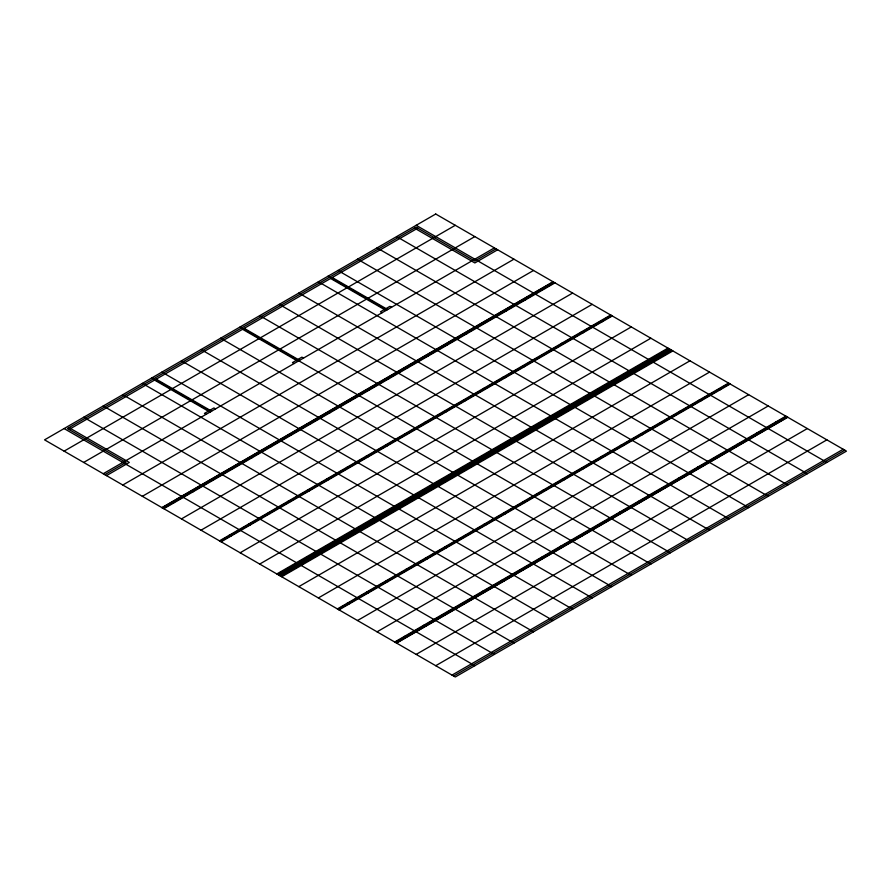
<?xml version="1.0" encoding="UTF-8"?>
<svg xmlns="http://www.w3.org/2000/svg" width="891" height="891" viewBox="0 0 891 891"><rect width="100%" height="100%" fill="white"/><g stroke="black" fill="none" stroke-linecap="round" stroke-linejoin="round"><path stroke-width="1.34" d="M68.997 429.507L417.79 228.129M64.107 451.147L455.279 225.3M83.665 462.44L474.836 236.594M208.349 411.152L204.44 413.413L206.066 414.348M209.986 410.216L213.896 407.955L215.522 408.891M296.369 360.343L292.46 362.592L294.086 363.539M297.995 359.396L301.904 357.135L303.541 358.082M384.377 309.522L380.468 311.783L382.094 312.73M386.015 308.587L389.924 306.326L391.55 307.261M103.222 473.734L494.394 247.887M104.86 474.669L126.043 462.44L67.371 428.56L416.164 227.183L474.836 261.063L496.031 248.834M106.486 475.616L129.306 462.44L68.997 427.624M497.657 249.77L474.836 262.945L414.538 228.129M122.78 485.027L513.951 259.181M142.337 496.309L533.509 270.474M161.906 507.603L553.077 281.768M162.173 507.759L553.344 281.924M163.265 508.393L554.425 282.547M163.799 508.705L554.97 282.859M181.463 518.896L572.635 293.061M201.021 530.19L592.192 304.354M219.487 540.859L610.658 315.013M220.032 541.171L611.204 315.325M220.578 541.483L611.749 315.637M221.124 541.795L612.295 315.96M240.136 552.776L631.307 326.93M259.693 564.07L650.864 338.224M276.811 573.949L667.983 348.103M277.624 574.417L668.796 348.581M278.438 574.884L669.609 349.049M279.251 575.363L670.422 349.517M280.064 575.831L671.235 349.985M280.888 576.299L672.048 350.464M281.701 576.767L672.872 350.931M298.808 586.646L689.979 360.81M318.365 597.939L709.537 372.104M337.388 608.921L728.56 383.085M337.923 609.232L729.094 383.397M338.469 609.544L729.64 383.709M339.014 609.856L730.186 384.021M357.491 620.526L748.663 394.691M377.049 631.819L768.22 405.973M394.702 642.01L785.873 416.175M395.248 642.322L786.419 416.487M396.328 642.957L787.499 417.111M396.606 643.113L787.778 417.266M416.164 654.406L807.335 428.56M435.721 665.7L826.893 439.853M452.015 675.1L843.187 449.264M453.653 676.046L844.824 450.2M543.566 287.57L545.192 288.506M600.879 320.66L602.516 321.606M718.781 388.721L720.407 389.668M776.094 421.822L777.72 422.757M416.164 225.3L826.893 462.44M524.008 298.864L525.634 299.799M581.322 331.953L582.948 332.889M699.212 400.014L700.849 400.961M756.537 433.115L758.163 434.051M396.606 236.594L807.335 473.734M504.451 310.157L506.077 311.093M561.764 343.247L563.39 344.182M679.655 411.308L681.292 412.255M736.98 444.397L738.606 445.344M377.049 247.887L787.778 485.027M484.893 321.439L486.519 322.386M542.207 354.54L543.833 355.476M660.097 422.601L661.735 423.548M717.422 455.691L719.048 456.637M357.491 259.181L768.22 496.309M465.325 332.733L466.962 333.68M522.649 365.833L524.276 366.769M640.54 433.895L642.177 434.83M697.865 466.984L699.491 467.931M337.923 270.474L748.663 507.603M332.22 277.535L387.641 309.522M328.144 276.121L386.828 310.001M445.767 344.026L447.405 344.973M503.092 377.116L504.718 378.062M620.982 445.188L622.609 446.124M678.296 478.278L679.933 479.224M330.594 278.471L386.015 310.469M318.365 281.768L729.094 518.896M426.21 355.32L427.847 356.266M483.535 388.409L485.161 389.356M601.425 456.482L603.051 457.417M658.739 489.571L660.376 490.507M298.808 293.061L709.537 530.19M406.652 366.613L408.29 367.549M463.977 399.703L465.603 400.649M581.868 467.775L583.494 468.711M639.181 500.865L640.818 501.8M279.251 304.354L689.979 541.483M387.095 377.907L388.721 378.842M444.409 410.996L446.046 411.943M562.31 479.057L563.936 480.004M619.624 512.158L621.25 513.093M259.693 315.637L670.422 552.776M367.538 389.2L369.164 390.135M424.851 422.289L426.488 423.225M542.753 490.351L544.379 491.297M600.066 523.451L601.692 524.387M244.212 328.345L299.621 360.343M240.136 326.93L650.864 564.07M242.575 329.291L297.995 361.278M347.98 400.493L349.606 401.429M405.294 433.583L406.931 434.518M523.195 501.644L524.821 502.591M580.509 534.734L582.135 535.68M220.578 338.224L631.307 575.363M328.423 411.776L330.049 412.722M385.736 444.876L387.362 445.812M503.638 512.938L505.264 513.884M560.951 546.027L562.577 546.974M201.021 349.517L611.749 586.646M308.865 423.069L310.491 424.016M366.179 456.17L367.805 457.105M484.069 524.231L485.706 525.167M541.394 557.321L543.02 558.267M181.463 360.81L592.192 597.939M289.308 434.363L290.934 435.309M346.621 467.452L348.247 468.399M464.512 535.524L466.149 536.46M521.836 568.614L523.462 569.561M161.906 372.104L572.635 609.232M156.192 379.154L211.613 411.152M152.127 377.751L210.799 411.62M269.75 445.656L271.376 446.603M327.064 478.745L328.69 479.692M444.954 546.818L446.591 547.753M502.279 579.907L503.905 580.843M154.566 380.101L209.986 412.099M142.337 383.397L553.077 620.526M250.182 456.949L251.819 457.885M307.506 490.039L309.132 490.986M425.397 558.111L427.023 559.047M482.71 591.201L484.348 592.136M122.78 394.691L533.509 631.819M230.624 468.243L232.261 469.178M287.949 501.332L289.575 502.279M405.839 569.394L407.465 570.34M463.153 602.494L464.79 603.43M103.222 405.973L513.951 643.113M211.067 479.536L212.704 480.472M268.391 512.626L270.018 513.561M386.282 580.687L387.908 581.634M443.595 613.788L445.233 614.723M83.665 417.266L494.394 654.406M191.509 490.83L193.135 491.765M248.823 523.919L250.46 524.855M366.724 591.98L368.351 592.927M424.038 625.07L425.675 626.017M64.107 428.56L474.836 665.7M171.952 502.112L173.578 503.059M229.265 535.213L230.903 536.148M347.167 603.274L348.793 604.221M404.481 636.363L406.107 637.31M435.721 214.018L44.55 439.853L455.279 676.982L846.45 451.147L435.721 214.018"/></g></svg>
